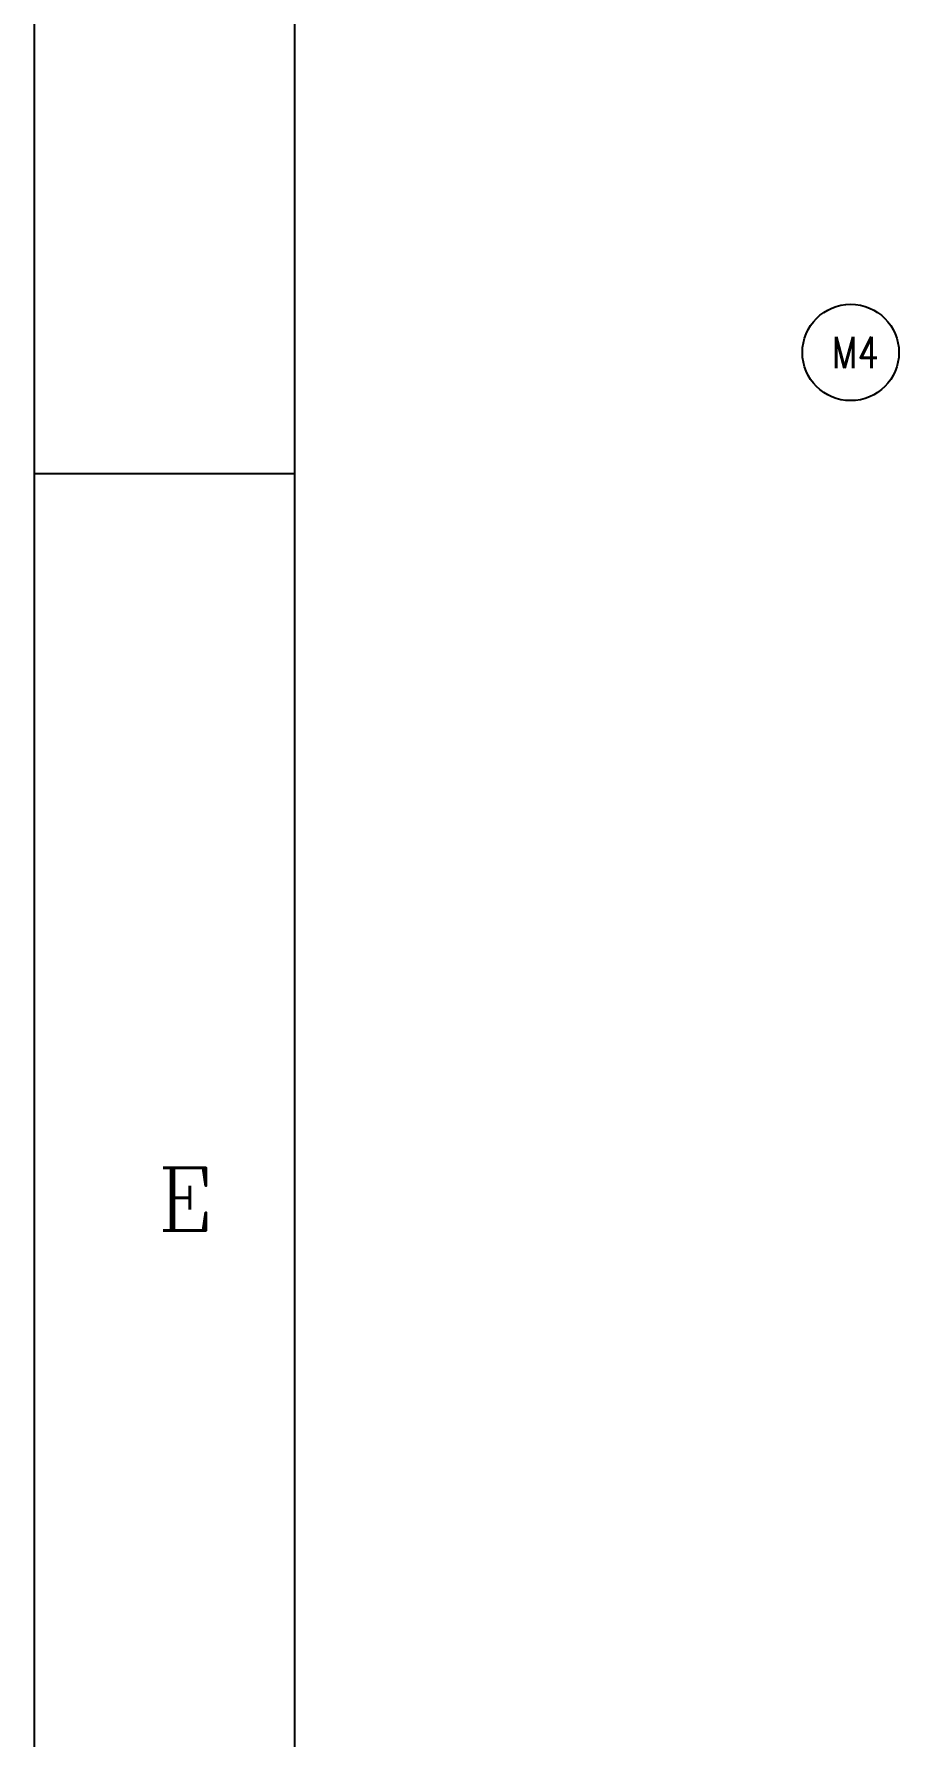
# Model space of a CAD drawing. Extents: x 16825 to 205982, y -10874 to 68273.
# Drawn here: x 159879 to 162786, y 44400 to 50127 of the extents above; entities that cross this region are included whole.
import ezdxf

# ---------------------------------------------------------------- set-up
doc = ezdxf.new("R2010")
doc.units = 0
doc.header["$LTSCALE"] = 5
doc.header["$MEASUREMENT"] = 0
for name, color, linetype in [('DIM', 1, 'CONTINUOUS'), ('TK', 3, 'CONTINUOUS'), ('TXT', 3, 'CONTINUOUS')]:
    doc.layers.add(name, color=color, linetype=linetype)
doc.styles.add('ROMANC', font='romanc')
doc.styles.get("Standard").update_dxf_attribs({"font": 'simplex', "width": 0.75, "bigfont": 'hzdx'})

msp = doc.modelspace()

# ---------------------------------------------------------------- linework, layer by layer
at = {"layer": 'DIM'}
msp.add_circle((162623.778, 49056.373), 162.187, dxfattribs=at)
at = {"layer": 'TK'}
for p, q in [((159879.065, 68272.715), (159879.065, 26657.715)), ((160754.065, 67922.715), (160754.065, 27007.715)), ((159879.065, 48649.615), (160754.065, 48649.615))]:
    msp.add_line(p, q, dxfattribs=at)

# ---------------------------------------------------------------- texts
at = {"layer": 'TK', "style": 'ROMANC'}
msp.add_text('E', height=210, dxfattribs=at).set_placement((160294.424, 46103.537))
at = {"layer": 'TXT', "width": 0.8}
msp.add_text('M4', height=105, dxfattribs=at).set_placement((162560.361, 49003.355))

doc.saveas('drawing.dxf')
